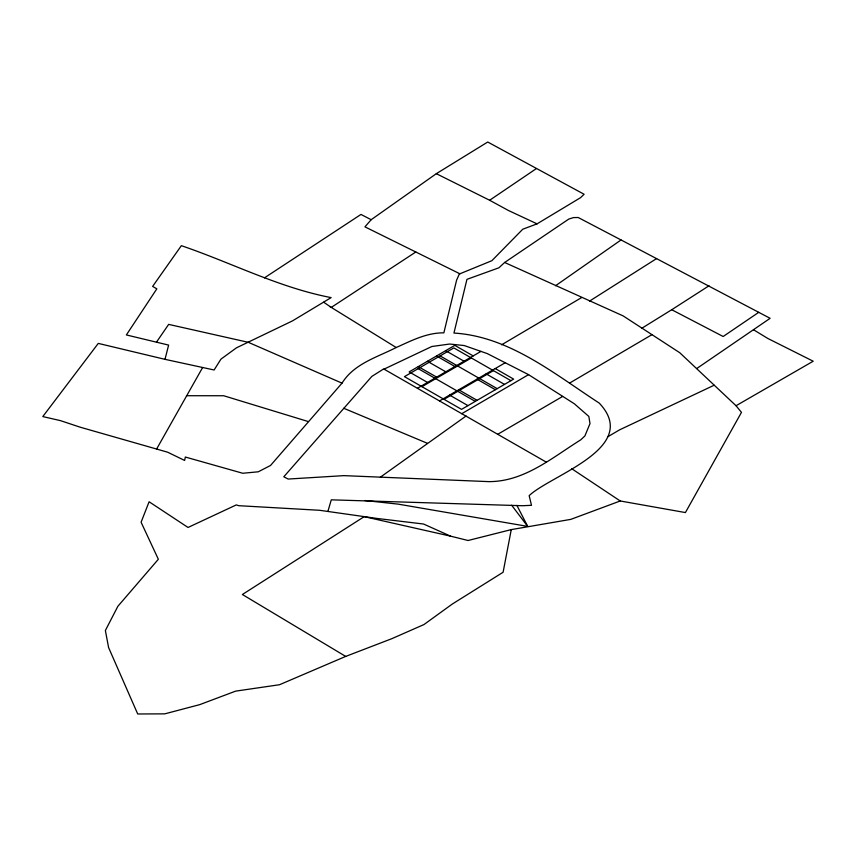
<?xml version="1.0" encoding="UTF-8"?>
<svg xmlns="http://www.w3.org/2000/svg" width="856" height="856" viewBox="0 0 856 856"><rect width="100%" height="100%" fill="white"/><g stroke="black" fill="none" stroke-linecap="round" stroke-linejoin="round"><path stroke-width="1.28" d="M511.267 529.607L503.103 572.257L452.246 604.079L423.955 624.559L391.759 638.704L345.696 656.413L279.527 684.725L235.635 691.134L199.726 704.638L164.737 713.861L137.709 713.979L108.594 647.564L105.374 630.508L117.882 606.273L158.349 559.268L141.09 522.235L149.105 501.766L188.031 527.467L236.288 504.912L238.792 505.693L319.577 510.283L376.726 518.404L423.549 524.022L450.577 536.156L468.082 540.5L511.267 529.607L570.813 519.367L620.236 500.974L685.41 512.562L741.467 412.357L736.042 405.733L679.771 352.736L623.115 315.885L504.644 262.482L498.888 267.81L466.948 279.345L453.948 333.07C509.181 336.365 554.624 374.093 599.254 403.112C641.305 447.667 551.221 474.78 529.158 495.635L531.49 505.318L522.417 505.725L331.283 499.829L327.966 511.171M459.907 273.802L364.945 226.851L371.172 219.714L436.325 173.682L487.727 142.021L584.113 194.269L580.571 197.661L537.065 223.855L522.759 229.226L491.868 260.695L459.308 274.027L456.601 280.147L443.857 332.845C426.641 332.684 411.501 340.677 396.21 347.525C376.918 357.38 354.117 363.64 342.015 383.146L270.539 465.461L258.287 471.795L242.74 473.261L185.335 457.029L184.629 460.453L167.658 452.203L80.1 427.165L60.444 420.628L42.8 416.572L98.279 343.395L164.994 359.338L214.118 369.985L220.923 359.156L236.449 347.836L292.452 320.904L331.122 297.61C278.799 287.53 231.42 262.717 181.354 245.672L152.636 286.407L156.83 288.836L126.367 334.942L168.621 345.096L164.994 359.338M156.584 449.079L202.583 367.599M156.488 342.143L168.653 324.381L248.315 342.314L342.015 383.146M546.192 462.08L383.659 368.936L371.846 376.405L283.796 476.792L288.194 479.05L343.866 475.636L488.744 481.628C524.289 481.757 552.248 457.596 580.743 439.834L584.894 435.939L589.998 423.592L588.842 416.444L574.333 403.765L528.559 374.65L487.332 353.624L464.23 345.546L449.646 344.037L431.82 346.509L384.034 369.139M380.342 477.199L466.071 416.016M555.555 285.733L621.049 239.958L770.122 318.314L696.763 368.519M758.769 312.312L723.17 336.504L671.725 309.733L641.722 328.319M436.325 173.682L489.643 200.261L536.391 168.579M504.644 262.482L568.812 219.05L573.541 217.585L578.196 217.51L621.049 239.958M264.418 277.879L360.986 214.439L371.172 219.714M415.813 252.006L331.283 307.4L323.664 302.2M671.725 309.733L709.036 285.765M589.527 301.119L656.638 258.555M501.595 344.808L581.62 297.578M569.679 383.039L651.908 334.685M607.963 436.667L619.573 429.851L714.118 385.243M461.748 413.705L528.559 374.65M497.818 434.249L562.574 396.467M417.439 388.303L480.954 351.388M421.965 386.677L471.356 357.969M439.502 400.95L505.222 362.751M444.029 399.324L493.42 370.616M736.042 405.733L813.2 361.221L767.8 338.452L753.483 329.721M186.48 395.718L223.684 395.74L308.214 421.537M364.924 500.514L398.318 504.152L527.692 526.397L516.896 505.393M450.577 536.156L364.207 516.65L242.376 594.503L345.696 656.413M343.738 408.269L427.444 443.322M537.065 223.855L508.378 210.458L489.643 200.261M473.175 355.903L454.793 345.364L409.147 371.9L427.529 382.439M495.239 368.551L513.621 379.101L461.534 409.371L404.449 376.64L453.841 347.921L510.925 380.663M445.666 350.671L464.048 361.211M486.112 373.858L504.494 384.398M440.102 355.914L497.186 388.645M436.539 355.978L454.921 366.518M476.985 379.165L495.367 389.705M427.411 361.286L445.794 371.825M418.274 366.593L436.656 377.132M458.72 389.78L477.102 400.319M418.188 368.647L475.273 401.378M449.593 395.087L467.975 405.626M329.892 306.544L396.21 347.525M571.637 468.66L620.236 500.974M511.663 505.222L527.692 526.397"/></g></svg>
